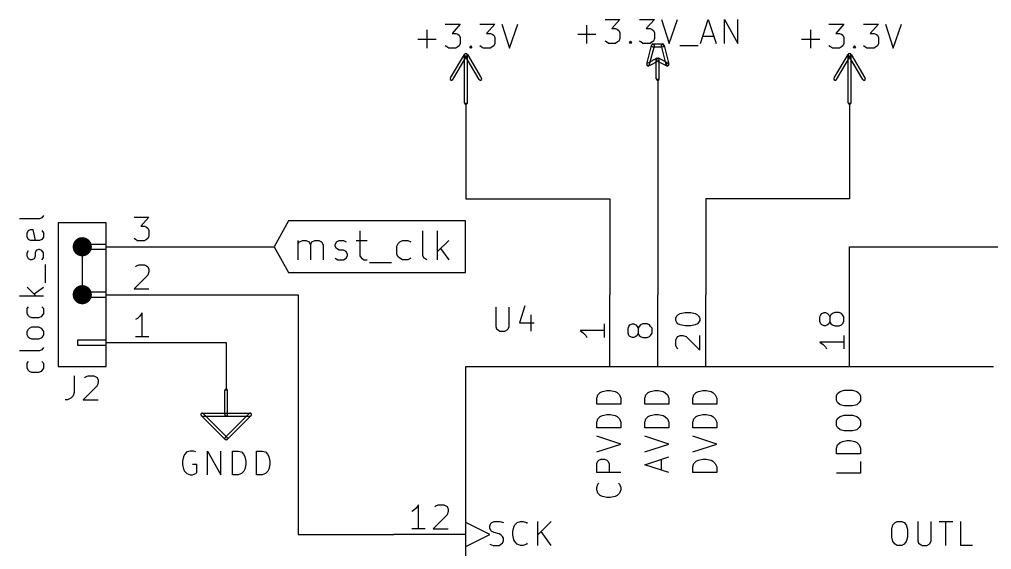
# Model space of a CAD drawing. Extents: x 10 to 287, y -200 to -10.
# Drawn here: x 50 to 101.5, y -93.5 to -65.4 of the extents above; entities that cross this region are included whole.
import ezdxf

# ---------------------------------------------------------------- set-up
doc = ezdxf.new("R2010")
doc.units = 0
doc.header["$MEASUREMENT"] = 0
doc.layers.add('BLACK', color=7, linetype='CONTINUOUS')
doc.layers.add('WHITE', color=7, linetype='CONTINUOUS')

msp = doc.modelspace()

# ---------------------------------------------------------------- linework, layer by layer
at = {"layer": 'Black'}
for p, q in [((72.5678, -65.6844), (73.3552, -65.6844)), ((73.3552, -65.6844), (72.9234, -66.167)), ((74.3966, -65.6844), (75.184, -65.6844)), ((75.184, -65.6844), (74.7522, -66.167)), ((75.565, -65.6844), (75.9714, -66.9544)), ((75.9714, -66.9544), (76.4032, -65.6844)), ((80.0608, -66.7004), (80.0608, -65.7352)), ((81.026, -65.4304), (81.8134, -65.4304)), ((81.8134, -65.4304), (81.3816, -65.913)), ((82.8548, -65.4304), (83.6422, -65.4304)), ((83.6422, -65.4304), (83.2104, -65.913)), ((84.0232, -65.4304), (84.4296, -66.7004)), ((84.4296, -66.7004), (84.8614, -65.4304)), ((86.0806, -66.7004), (86.487, -65.4304)), ((86.487, -65.4304), (86.9188, -66.7004)), ((87.3506, -66.7004), (87.3506, -65.4304)), ((87.3506, -65.4304), (88.0618, -66.7004)), ((88.0618, -66.7004), (88.0618, -65.4304)), ((92.8878, -65.6844), (93.6752, -65.6844)), ((93.6752, -65.6844), (93.2434, -66.167)), ((94.7166, -65.6844), (95.504, -65.6844)), ((95.504, -65.6844), (95.0722, -66.167)), ((95.885, -65.6844), (96.2914, -66.9544)), ((96.2914, -66.9544), (96.7232, -65.6844)), ((71.6026, -66.9544), (71.6026, -65.9892)), ((72.9234, -66.167), (73.1266, -66.167)), ((73.1266, -66.167), (73.2282, -66.2178)), ((73.2282, -66.2178), (73.3044, -66.2686)), ((73.3044, -66.2686), (73.3552, -66.3956)), ((73.3552, -66.3956), (73.3552, -66.7004)), ((74.7522, -66.167), (74.9554, -66.167)), ((74.9554, -66.167), (75.057, -66.2178)), ((75.057, -66.2178), (75.1332, -66.2686)), ((75.1332, -66.2686), (75.184, -66.3956)), ((75.184, -66.3956), (75.184, -66.7004)), ((79.5782, -66.2178), (80.5434, -66.2178)), ((81.3816, -65.913), (81.5848, -65.913)), ((81.5848, -65.913), (81.6864, -65.9638)), ((81.6864, -65.9638), (81.7626, -66.0146)), ((81.7626, -66.0146), (81.8134, -66.1416)), ((81.8134, -66.1416), (81.8134, -66.4464)), ((83.2104, -65.913), (83.4136, -65.913)), ((83.4136, -65.913), (83.5152, -65.9638)), ((83.5152, -65.9638), (83.5914, -66.0146)), ((83.5914, -66.0146), (83.6422, -66.1416)), ((83.6422, -66.1416), (83.6422, -66.4464)), ((86.2076, -66.3194), (86.7918, -66.3194)), ((91.9226, -66.9544), (91.9226, -65.9892)), ((93.2434, -66.167), (93.4466, -66.167)), ((93.4466, -66.167), (93.5482, -66.2178)), ((93.5482, -66.2178), (93.6244, -66.2686)), ((93.6244, -66.2686), (93.6752, -66.3956)), ((93.6752, -66.3956), (93.6752, -66.7004)), ((95.0722, -66.167), (95.2754, -66.167)), ((95.2754, -66.167), (95.377, -66.2178)), ((95.377, -66.2178), (95.4532, -66.2686)), ((95.4532, -66.2686), (95.504, -66.3956)), ((95.504, -66.3956), (95.504, -66.7004)), ((71.12, -66.4718), (72.0852, -66.4718)), ((72.644, -66.8782), (72.5678, -66.8274)), ((72.7456, -66.9544), (72.644, -66.8782)), ((73.2282, -66.8782), (73.1266, -66.9544)), ((73.3044, -66.8274), (73.2282, -66.8782)), ((73.3552, -66.7004), (73.3044, -66.8274)), ((73.8632, -66.8782), (73.914, -66.8274)), ((73.914, -66.9544), (73.8632, -66.8782)), ((73.914, -66.8274), (73.9648, -66.8782)), ((73.914, -66.8274), (73.914, -66.9544)), ((73.9648, -66.8782), (73.914, -66.9544)), ((74.4728, -66.8782), (74.3966, -66.8274)), ((74.5744, -66.9544), (74.4728, -66.8782)), ((75.057, -66.8782), (74.9554, -66.9544)), ((75.1332, -66.8274), (75.057, -66.8782)), ((75.184, -66.7004), (75.1332, -66.8274)), ((81.1022, -66.6242), (81.026, -66.5734)), ((81.2038, -66.7004), (81.1022, -66.6242)), ((81.5848, -66.7004), (81.2038, -66.7004)), ((81.6864, -66.6242), (81.5848, -66.7004)), ((81.7626, -66.5734), (81.6864, -66.6242)), ((81.8134, -66.4464), (81.7626, -66.5734)), ((82.3214, -66.6242), (82.3722, -66.5734)), ((82.3722, -66.7004), (82.3214, -66.6242)), ((82.3722, -66.5734), (82.423, -66.6242)), ((82.3722, -66.5734), (82.3722, -66.7004)), ((82.423, -66.6242), (82.3722, -66.7004)), ((82.931, -66.6242), (82.8548, -66.5734)), ((83.0326, -66.7004), (82.931, -66.6242)), ((83.4136, -66.7004), (83.0326, -66.7004)), ((83.2358, -67.7926), (83.4898, -66.802)), ((83.3882, -67.818), (83.6422, -66.8274)), ((83.5152, -66.6242), (83.4136, -66.7004)), ((83.5914, -66.5734), (83.5152, -66.6242)), ((83.566, -66.7258), (84.074, -66.7258)), ((83.566, -66.8782), (84.074, -66.8782)), ((83.6422, -66.4464), (83.5914, -66.5734)), ((83.9978, -66.8274), (84.2518, -67.818)), ((84.1502, -66.802), (84.4042, -67.7926)), ((84.9884, -66.802), (85.9536, -66.802)), ((91.44, -66.4718), (92.4052, -66.4718)), ((92.964, -66.8782), (92.8878, -66.8274)), ((93.0656, -66.9544), (92.964, -66.8782)), ((93.5482, -66.8782), (93.4466, -66.9544)), ((93.6244, -66.8274), (93.5482, -66.8782)), ((93.6752, -66.7004), (93.6244, -66.8274)), ((94.1832, -66.8782), (94.234, -66.8274)), ((94.234, -66.9544), (94.1832, -66.8782)), ((94.234, -66.8274), (94.2848, -66.8782)), ((94.234, -66.8274), (94.234, -66.9544)), ((94.2848, -66.8782), (94.234, -66.9544)), ((94.7928, -66.8782), (94.7166, -66.8274)), ((94.8944, -66.9544), (94.7928, -66.8782)), ((95.377, -66.8782), (95.2754, -66.9544)), ((95.4532, -66.8274), (95.377, -66.8782)), ((95.504, -66.7004), (95.4532, -66.8274)), ((73.1266, -66.9544), (72.7456, -66.9544)), ((72.8472, -68.5292), (73.5838, -67.2846)), ((72.9742, -68.6054), (73.7108, -67.3608)), ((73.5838, -69.85), (73.5838, -67.31)), ((73.6092, -67.3608), (74.3458, -68.6054)), ((73.7362, -67.2846), (74.4728, -68.5292)), ((73.7362, -69.85), (73.7362, -67.31)), ((74.9554, -66.9544), (74.5744, -66.9544)), ((93.4466, -66.9544), (93.0656, -66.9544)), ((93.1672, -68.5292), (93.9038, -67.2846)), ((93.2942, -68.6054), (94.0308, -67.3608)), ((93.9038, -69.85), (93.9038, -67.31)), ((93.9292, -67.3608), (94.6658, -68.6054)), ((94.0562, -67.2846), (94.7928, -68.5292)), ((94.0562, -69.85), (94.0562, -67.31)), ((95.2754, -66.9544), (94.8944, -66.9544)), ((83.7692, -67.4878), (83.2866, -67.7418)), ((83.8454, -67.6402), (83.3628, -67.8942)), ((83.7438, -68.58), (83.7438, -67.564)), ((84.2772, -67.8942), (83.7946, -67.6402)), ((84.3534, -67.7418), (83.8708, -67.4878)), ((83.8962, -68.58), (83.8962, -67.564)), ((83.82, -68.58), (83.82, -80.01)), ((73.66, -69.85), (73.66, -74.93)), ((93.98, -69.85), (93.98, -74.93)), ((73.66, -74.93), (81.28, -74.93)), ((81.28, -74.93), (81.28, -80.01)), ((93.98, -74.93), (86.36, -74.93)), ((86.36, -74.93), (86.36, -80.01)), ((51.0794, -75.9968), (50.0126, -75.9968)), ((51.2064, -75.946), (51.0794, -75.9968)), ((51.2826, -75.819), (51.2064, -75.946)), ((56.0832, -75.8952), (56.8706, -75.8952)), ((56.8706, -75.8952), (56.4388, -76.3778)), ((64.262, -76.0984), (63.5, -77.47)), ((73.6346, -76.0984), (64.262, -76.0984)), ((73.6346, -77.47), (73.6346, -76.0984)), ((50.419, -76.7334), (50.4952, -76.6064)), ((50.4952, -76.6064), (50.5968, -76.5556)), ((50.5968, -76.5556), (50.7238, -76.5556)), ((50.7238, -76.5556), (50.8508, -77.1398)), ((51.2064, -76.6064), (51.2826, -76.7334)), ((54.61, -76.2), (52.07, -76.2)), ((52.07, -76.2), (52.07, -83.82)), ((54.61, -83.82), (54.61, -76.2)), ((56.4388, -76.3778), (56.642, -76.3778)), ((56.642, -76.3778), (56.7436, -76.4286)), ((56.7436, -76.4286), (56.8198, -76.4794)), ((56.8198, -76.4794), (56.8706, -76.6064)), ((56.8706, -76.6064), (56.8706, -76.9112)), ((68.0466, -76.6318), (68.0466, -77.9526)), ((71.374, -77.9526), (71.374, -76.6318)), ((72.1614, -78.1558), (72.1614, -76.6318)), ((50.419, -76.962), (50.419, -76.7334)), ((50.4952, -77.089), (50.419, -76.962)), ((50.5968, -77.1398), (50.4952, -77.089)), ((51.0794, -77.1398), (50.5968, -77.1398)), ((51.2064, -77.089), (51.0794, -77.1398)), ((51.2826, -76.962), (51.2064, -77.089)), ((51.2826, -76.7334), (51.2826, -76.962)), ((56.1594, -77.089), (56.0832, -77.0382)), ((56.261, -77.1652), (56.1594, -77.089)), ((56.642, -77.1652), (56.261, -77.1652)), ((56.7436, -77.089), (56.642, -77.1652)), ((56.8198, -77.0382), (56.7436, -77.089)), ((56.8706, -76.9112), (56.8198, -77.0382)), ((64.77, -78.1558), (64.77, -77.1398)), ((64.77, -77.2922), (64.8462, -77.216)), ((64.8462, -77.216), (64.9986, -77.1398)), ((64.9986, -77.1398), (65.2018, -77.1398)), ((65.2018, -77.1398), (65.3542, -77.216)), ((65.3542, -77.216), (65.4304, -77.3684)), ((65.4304, -77.3684), (65.5066, -77.216)), ((65.5066, -77.216), (65.659, -77.1398)), ((65.659, -77.1398), (65.8622, -77.1398)), ((65.8622, -77.1398), (66.0146, -77.216)), ((66.0146, -77.216), (66.0908, -77.3684)), ((66.7258, -77.3684), (66.802, -77.216)), ((66.802, -77.216), (66.9544, -77.1398)), ((66.9544, -77.1398), (67.183, -77.1398)), ((67.183, -77.1398), (67.31, -77.216)), ((67.8434, -77.1398), (68.4276, -77.1398)), ((70.0786, -77.2922), (70.1548, -77.216)), ((70.1548, -77.216), (70.3072, -77.1398)), ((70.3072, -77.1398), (70.5866, -77.1398)), ((70.5866, -77.1398), (70.739, -77.216)), ((72.7456, -77.1398), (72.1614, -77.724)), ((50.419, -77.8002), (50.4952, -77.6732)), ((50.9016, -77.6732), (50.8508, -77.8002)), ((51.0286, -77.6224), (50.9016, -77.6732)), ((51.0794, -77.6224), (51.0286, -77.6224)), ((51.2064, -77.6732), (51.0794, -77.6224)), ((51.2826, -77.8002), (51.2064, -77.6732)), ((54.61, -77.343), (53.086, -77.343)), ((53.086, -77.343), (53.086, -77.597)), ((53.086, -77.597), (54.61, -77.597)), ((53.34, -77.47), (53.34, -80.01)), ((54.61, -77.597), (54.61, -77.343)), ((54.61, -77.47), (58.42, -77.47)), ((58.42, -77.47), (63.5, -77.47)), ((63.5, -77.47), (64.262, -78.8416)), ((65.4304, -77.3684), (65.4304, -78.1558)), ((66.0908, -77.3684), (66.0908, -78.1558)), ((66.7258, -77.4446), (66.7258, -77.3684)), ((66.802, -77.5716), (66.7258, -77.4446)), ((66.9544, -77.6478), (66.802, -77.5716)), ((67.183, -77.6478), (66.9544, -77.6478)), ((67.31, -77.724), (67.183, -77.6478)), ((67.3862, -77.8764), (67.31, -77.724)), ((70.0024, -77.4446), (70.0786, -77.2922)), ((70.0024, -77.8764), (70.0024, -77.4446)), ((72.3138, -77.5716), (72.7456, -78.1558)), ((73.6346, -78.8416), (73.6346, -77.47)), ((93.98, -80.01), (93.98, -77.47)), ((93.98, -77.47), (125.73, -77.47)), ((50.419, -77.978), (50.419, -77.8002)), ((50.4952, -78.105), (50.419, -77.978)), ((50.5968, -78.1558), (50.4952, -78.105)), ((50.673, -78.1558), (50.5968, -78.1558)), ((50.8, -78.105), (50.673, -78.1558)), ((50.8508, -77.978), (50.8, -78.105)), ((50.8508, -77.8002), (50.8508, -77.978)), ((51.2064, -78.1558), (51.2826, -78.0542)), ((51.2826, -78.0542), (51.2826, -77.8002)), ((66.7258, -78.0796), (66.8782, -78.1558)), ((66.8782, -78.1558), (67.183, -78.1558)), ((67.183, -78.1558), (67.31, -78.0796)), ((67.31, -78.0796), (67.3862, -77.9526)), ((67.3862, -77.9526), (67.3862, -77.8764)), ((68.0466, -77.9526), (68.1228, -78.0796)), ((68.1228, -78.0796), (68.2752, -78.1558)), ((68.2752, -78.1558), (68.4276, -78.1558)), ((70.0786, -78.0034), (70.0024, -77.8764)), ((70.1548, -78.0796), (70.0786, -78.0034)), ((70.3072, -78.1558), (70.1548, -78.0796)), ((70.5866, -78.1558), (70.3072, -78.1558)), ((70.739, -78.0796), (70.5866, -78.1558)), ((71.4502, -78.0796), (71.374, -77.9526)), ((71.6026, -78.1558), (71.4502, -78.0796)), ((51.3842, -79.375), (51.3842, -78.4098)), ((56.1594, -78.5368), (56.2102, -78.486)), ((56.2102, -78.486), (56.3372, -78.4352)), ((56.3372, -78.4352), (56.642, -78.4352)), ((56.642, -78.4352), (56.7436, -78.486)), ((56.7436, -78.486), (56.8198, -78.5368)), ((56.8198, -78.5368), (56.8706, -78.6638)), ((56.8706, -78.6638), (56.8706, -78.7908)), ((68.5546, -78.3082), (69.723, -78.3082)), ((56.8198, -78.9686), (56.0832, -79.7052)), ((56.8706, -78.7908), (56.8198, -78.9686)), ((64.262, -78.8416), (73.6346, -78.8416)), ((50.419, -79.6036), (50.9016, -80.0862)), ((50.8, -79.9592), (51.2826, -79.6036)), ((56.0832, -79.7052), (56.8706, -79.7052)), ((51.2826, -80.0862), (50.0126, -80.0862)), ((54.61, -79.883), (53.086, -79.883)), ((53.086, -79.883), (53.086, -80.137)), ((53.086, -80.137), (54.61, -80.137)), ((54.61, -80.137), (54.61, -79.883)), ((54.61, -80.01), (58.42, -80.01)), ((58.42, -80.01), (64.77, -80.01)), ((64.77, -80.01), (64.77, -92.71)), ((81.28, -83.82), (81.28, -80.01)), ((83.82, -83.82), (83.82, -80.01)), ((86.36, -83.82), (86.36, -80.01)), ((93.98, -83.82), (93.98, -80.01)), ((50.419, -80.7466), (50.4952, -80.645)), ((50.419, -81.0006), (50.419, -80.7466)), ((51.2064, -80.645), (51.2826, -80.7466)), ((51.2826, -80.7466), (51.2826, -81.0006)), ((50.4952, -81.1276), (50.419, -81.0006)), ((50.546, -81.1784), (50.4952, -81.1276)), ((50.673, -81.2292), (50.546, -81.1784)), ((51.0286, -81.2292), (50.673, -81.2292)), ((51.1556, -81.1784), (51.0286, -81.2292)), ((51.2064, -81.1276), (51.1556, -81.1784)), ((51.2826, -81.0006), (51.2064, -81.1276)), ((56.261, -81.28), (56.1594, -81.3308)), ((56.388, -81.153), (56.261, -81.28)), ((56.515, -80.9752), (56.388, -81.153)), ((56.515, -82.2452), (56.515, -80.9752)), ((84.7852, -81.2546), (84.836, -81.1276)), ((84.7852, -81.3816), (84.7852, -81.2546)), ((84.836, -81.1276), (84.8868, -81.0768)), ((84.8868, -81.0768), (85.0138, -81.0006)), ((85.0138, -81.0006), (85.2678, -80.9498)), ((85.2678, -80.9498), (85.5726, -80.9498)), ((85.5726, -80.9498), (85.8012, -81.0006)), ((85.8012, -81.0006), (85.9282, -81.0768)), ((85.9282, -81.0768), (85.979, -81.1276)), ((85.979, -81.1276), (86.0552, -81.2546)), ((86.0552, -81.2546), (86.0552, -81.3816)), ((92.4052, -81.1784), (92.456, -81.0768)), ((92.4052, -81.4324), (92.4052, -81.1784)), ((92.456, -81.0768), (92.5068, -81.0006)), ((92.5068, -81.0006), (92.6338, -80.9498)), ((92.6338, -80.9498), (92.71, -80.9498)), ((92.71, -80.9498), (92.8116, -81.0006)), ((92.8116, -81.0006), (92.8878, -81.0768)), ((92.8878, -81.0768), (92.9386, -81.1784)), ((92.9894, -81.0768), (92.9386, -81.1784)), ((92.9386, -81.1784), (92.9386, -81.4324)), ((93.0656, -81.0006), (92.9894, -81.0768)), ((93.1926, -80.9498), (93.0656, -81.0006)), ((93.4212, -80.9498), (93.1926, -80.9498)), ((93.5482, -81.0006), (93.4212, -80.9498)), ((93.599, -81.0768), (93.5482, -81.0006)), ((93.6752, -81.1784), (93.599, -81.0768)), ((93.6752, -81.4324), (93.6752, -81.1784)), ((50.419, -81.9658), (50.4952, -81.8388)), ((50.4952, -81.8388), (50.546, -81.788)), ((50.546, -81.788), (50.673, -81.7118)), ((50.673, -81.7118), (51.0286, -81.7118)), ((51.0286, -81.7118), (51.1556, -81.788)), ((51.1556, -81.788), (51.2064, -81.8388)), ((51.2064, -81.8388), (51.2826, -81.9658)), ((80.9752, -81.5594), (80.9752, -82.2706)), ((82.2452, -81.788), (82.296, -81.6864)), ((82.2452, -82.042), (82.2452, -81.788)), ((82.296, -81.6864), (82.3468, -81.6102)), ((82.3468, -81.6102), (82.4738, -81.5594)), ((82.4738, -81.5594), (82.55, -81.5594)), ((82.55, -81.5594), (82.6516, -81.6102)), ((82.6516, -81.6102), (82.7278, -81.6864)), ((82.7278, -81.6864), (82.7786, -81.788)), ((82.8294, -81.6864), (82.7786, -81.788)), ((82.7786, -81.788), (82.7786, -82.042)), ((82.9056, -81.6102), (82.8294, -81.6864)), ((83.0326, -81.5594), (82.9056, -81.6102)), ((83.2612, -81.5594), (83.0326, -81.5594)), ((83.3882, -81.6102), (83.2612, -81.5594)), ((83.439, -81.6864), (83.3882, -81.6102)), ((83.5152, -81.788), (83.439, -81.6864)), ((83.5152, -82.042), (83.5152, -81.788)), ((84.836, -81.4832), (84.7852, -81.3816)), ((84.8868, -81.5594), (84.836, -81.4832)), ((85.0138, -81.6102), (84.8868, -81.5594)), ((85.2678, -81.661), (85.0138, -81.6102)), ((85.5726, -81.661), (85.2678, -81.661)), ((85.8012, -81.6102), (85.5726, -81.661)), ((85.9282, -81.5594), (85.8012, -81.6102)), ((85.979, -81.4832), (85.9282, -81.5594)), ((86.0552, -81.3816), (85.979, -81.4832)), ((92.456, -81.5594), (92.4052, -81.4324)), ((92.5068, -81.6102), (92.456, -81.5594)), ((92.6338, -81.661), (92.5068, -81.6102)), ((92.71, -81.661), (92.6338, -81.661)), ((92.8116, -81.6102), (92.71, -81.661)), ((92.8878, -81.5594), (92.8116, -81.6102)), ((92.9386, -81.4324), (92.8878, -81.5594)), ((92.9386, -81.4324), (92.9894, -81.5594)), ((92.9894, -81.5594), (93.0656, -81.6102)), ((93.0656, -81.6102), (93.1926, -81.661)), ((93.1926, -81.661), (93.4212, -81.661)), ((93.4212, -81.661), (93.5482, -81.6102)), ((93.5482, -81.6102), (93.599, -81.5594)), ((93.599, -81.5594), (93.6752, -81.4324)), ((50.419, -82.1436), (50.419, -81.9658)), ((50.4952, -82.2706), (50.419, -82.1436)), ((50.546, -82.3214), (50.4952, -82.2706)), ((50.673, -82.3722), (50.546, -82.3214)), ((51.0286, -82.3722), (50.673, -82.3722)), ((51.1556, -82.3214), (51.0286, -82.3722)), ((51.2064, -82.2706), (51.1556, -82.3214)), ((51.2826, -82.1436), (51.2064, -82.2706)), ((51.2826, -81.9658), (51.2826, -82.1436)), ((56.8706, -82.2452), (56.1594, -82.2452)), ((80.9752, -81.915), (79.7052, -81.915)), ((79.7052, -81.915), (79.883, -82.042)), ((79.883, -82.042), (80.01, -82.169)), ((80.01, -82.169), (80.0608, -82.2706)), ((82.296, -82.169), (82.2452, -82.042)), ((82.3468, -82.2198), (82.296, -82.169)), ((82.4738, -82.2706), (82.3468, -82.2198)), ((82.55, -82.2706), (82.4738, -82.2706)), ((82.6516, -82.2198), (82.55, -82.2706)), ((82.7278, -82.169), (82.6516, -82.2198)), ((82.7786, -82.042), (82.7278, -82.169)), ((82.7786, -82.042), (82.8294, -82.169)), ((82.8294, -82.169), (82.9056, -82.2198)), ((82.9056, -82.2198), (83.0326, -82.2706)), ((83.0326, -82.2706), (83.2612, -82.2706)), ((83.2612, -82.2706), (83.3882, -82.2198)), ((83.3882, -82.2198), (83.439, -82.169)), ((83.439, -82.169), (83.5152, -82.042)), ((84.7852, -82.3976), (84.836, -82.296)), ((84.836, -82.296), (84.8868, -82.2198)), ((84.8868, -82.2198), (85.0138, -82.169)), ((85.0138, -82.169), (85.1408, -82.169)), ((85.1408, -82.169), (85.3186, -82.2198)), ((85.3186, -82.2198), (86.0552, -82.9564)), ((86.0552, -82.9564), (86.0552, -82.169)), ((93.6752, -82.169), (93.6752, -82.8802)), ((51.2826, -82.804), (51.2064, -82.931)), ((54.61, -82.423), (53.086, -82.423)), ((53.086, -82.423), (53.086, -82.677)), ((53.086, -82.677), (54.61, -82.677)), ((54.61, -82.677), (54.61, -82.423)), ((54.61, -82.55), (58.42, -82.55)), ((58.42, -82.55), (60.96, -82.55)), ((60.96, -82.55), (60.96, -85.09)), ((84.7852, -82.7024), (84.7852, -82.3976)), ((84.836, -82.8294), (84.7852, -82.7024)), ((84.8868, -82.8802), (84.836, -82.8294)), ((93.6752, -82.5246), (92.4052, -82.5246)), ((92.4052, -82.5246), (92.583, -82.6516)), ((92.583, -82.6516), (92.71, -82.7786)), ((92.71, -82.7786), (92.7608, -82.8802)), ((51.0794, -82.9818), (50.0126, -82.9818)), ((51.2064, -82.931), (51.0794, -82.9818)), ((50.419, -83.6422), (50.4952, -83.5406)), ((50.419, -83.8962), (50.419, -83.6422)), ((50.4952, -84.0232), (50.419, -83.8962)), ((51.2064, -83.5406), (51.2826, -83.6422)), ((51.2826, -83.8962), (51.2064, -84.0232)), ((51.2826, -83.6422), (51.2826, -83.8962)), ((52.07, -83.82), (54.61, -83.82)), ((73.66, -118.11), (73.66, -83.82)), ((73.66, -83.82), (101.6, -83.82)), ((50.546, -84.074), (50.4952, -84.0232)), ((50.673, -84.1248), (50.546, -84.074)), ((51.0286, -84.1248), (50.673, -84.1248)), ((51.1556, -84.074), (51.0286, -84.1248)), ((51.2064, -84.0232), (51.1556, -84.074)), ((60.8838, -86.36), (60.8838, -85.09)), ((61.0362, -86.36), (61.0362, -85.09)), ((60.9092, -87.6808), (59.6392, -86.4108)), ((59.69, -86.2838), (60.96, -86.2838)), ((59.69, -86.4362), (60.96, -86.4362)), ((61.0108, -87.5792), (59.7408, -86.3092)), ((62.1792, -86.3092), (60.9092, -87.5792)), ((60.96, -86.2838), (62.23, -86.2838)), ((60.96, -86.4362), (62.23, -86.4362)), ((62.2808, -86.4108), (61.0108, -87.6808)), ((58.7502, -88.4682), (58.6994, -88.5952)), ((58.8772, -88.3412), (58.7502, -88.4682)), ((59.055, -88.2904), (58.8772, -88.3412)), ((59.2328, -88.2904), (59.055, -88.2904)), ((59.3598, -88.3412), (59.2328, -88.2904)), ((59.9694, -89.5604), (59.9694, -88.2904)), ((59.9694, -88.2904), (60.6806, -89.5604)), ((60.6806, -89.5604), (60.6806, -88.2904)), ((61.2902, -89.5604), (61.2902, -88.2904)), ((61.2902, -88.2904), (61.595, -88.2904)), ((61.595, -88.2904), (61.7728, -88.3412)), ((61.7728, -88.3412), (61.8998, -88.4682)), ((61.8998, -88.4682), (61.9506, -88.5952)), ((62.5602, -89.5604), (62.5602, -88.2904)), ((62.5602, -88.2904), (62.865, -88.2904)), ((62.865, -88.2904), (63.0428, -88.3412)), ((63.0428, -88.3412), (63.1698, -88.4682)), ((63.1698, -88.4682), (63.2206, -88.5952)), ((58.6994, -88.5952), (58.6486, -88.8238)), ((58.6486, -88.8238), (58.6486, -89.0016)), ((58.6486, -89.0016), (58.6994, -89.2556)), ((59.4106, -89.0016), (59.182, -89.0016)), ((59.4106, -89.4334), (59.4106, -89.0016)), ((61.9506, -88.5952), (62.0014, -88.8238)), ((62.0014, -89.0016), (61.9506, -89.2556)), ((62.0014, -88.8238), (62.0014, -89.0016)), ((63.2206, -88.5952), (63.2714, -88.8238)), ((63.2714, -89.0016), (63.2206, -89.2556)), ((63.2714, -88.8238), (63.2714, -89.0016)), ((58.6994, -89.2556), (58.7502, -89.3572)), ((58.7502, -89.3572), (58.8772, -89.4842)), ((58.8772, -89.4842), (59.055, -89.5604)), ((59.055, -89.5604), (59.182, -89.5604)), ((59.182, -89.5604), (59.3598, -89.4842)), ((59.3598, -89.4842), (59.4106, -89.4334)), ((61.595, -89.5604), (61.2902, -89.5604)), ((61.7728, -89.4842), (61.595, -89.5604)), ((61.8998, -89.3572), (61.7728, -89.4842)), ((61.9506, -89.2556), (61.8998, -89.3572)), ((62.865, -89.5604), (62.5602, -89.5604)), ((63.0428, -89.4842), (62.865, -89.5604)), ((63.1698, -89.3572), (63.0428, -89.4842)), ((63.2206, -89.2556), (63.1698, -89.3572)), ((70.8914, -91.44), (70.7898, -91.4908)), ((71.0184, -91.313), (70.8914, -91.44)), ((71.1454, -91.1352), (71.0184, -91.313)), ((71.1454, -92.4052), (71.1454, -91.1352)), ((72.009, -91.2368), (72.0598, -91.186)), ((72.0598, -91.186), (72.1868, -91.1352)), ((72.1868, -91.1352), (72.4916, -91.1352)), ((72.4916, -91.1352), (72.5932, -91.186)), ((72.5932, -91.186), (72.6694, -91.2368)), ((72.6694, -91.2368), (72.7202, -91.3638)), ((72.7202, -91.4908), (72.6694, -91.6686)), ((72.7202, -91.3638), (72.7202, -91.4908)), ((72.6694, -91.6686), (71.9328, -92.4052)), ((74.93, -92.71), (73.66, -92.075)), ((71.501, -92.4052), (70.7898, -92.4052)), ((71.9328, -92.4052), (72.7202, -92.4052)), ((64.77, -92.71), (69.85, -92.71)), ((73.66, -92.71), (69.85, -92.71)), ((73.66, -93.345), (74.93, -92.71))]:
    msp.add_line(p, q, dxfattribs=at)
at = {"layer": 'Black', "const_width": 0.508}
for points in [[(53.086, -77.47, 1), (53.594, -77.47, 1)], [(53.086, -80.01, 1), (53.594, -80.01, 1)]]:
    msp.add_lwpolyline(points, format="xyb", close=True, dxfattribs=at)
at = {"layer": 'Black'}
for centre, start, end in [((83.566, -66.802), 90, 270), ((83.566, -66.8274), 345.964, 525.964), ((84.074, -66.8274), 14.0362, 194.036), ((84.074, -66.802), 270, 450), ((73.66, -67.31), 360, 540), ((73.66, -67.31), 30.9638, 210.964), ((73.66, -67.31), 329.036, 509.036), ((93.98, -67.31), 360, 540), ((93.98, -67.31), 30.9638, 210.964), ((93.98, -67.31), 329.036, 509.036), ((83.312, -67.818), 476.565, 656.565), ((83.312, -67.7926), 165.964, 345.964), ((83.82, -67.564), 360, 540), ((83.82, -67.564), 0, 180), ((83.82, -67.564), 423.435, 603.435), ((83.82, -67.564), 180, 360), ((83.82, -67.564), 296.565, 476.565), ((84.328, -67.818), 0, 180), ((84.328, -67.818), 180, 360), ((84.328, -67.7926), 194.036, 374.036), ((84.328, -67.818), 243.435, 423.435), ((72.898, -68.58), 149.036, 329.036), ((74.422, -68.58), 210.964, 390.964), ((83.82, -68.58), 180, 360), ((93.218, -68.58), 149.036, 329.036), ((94.742, -68.58), 210.964, 390.964), ((73.66, -69.85), 180, 360), ((93.98, -69.85), 180, 360), ((60.96, -85.09), 360, 540), ((59.69, -86.36), 405, 585), ((59.69, -86.36), 90, 270), ((60.96, -86.36), 90, 270), ((60.96, -86.36), 180, 360), ((60.96, -86.36), 270, 450), ((62.23, -86.36), 315, 495), ((62.23, -86.36), 270, 450), ((60.96, -87.63), 495, 675), ((60.96, -87.63), 225, 405)]:
    msp.add_arc(centre, 0.0762, start, end, dxfattribs=at)
at = {"layer": 'White'}
for p, q in [((75.2348, -80.6704), (75.2348, -81.6864)), ((75.946, -81.6864), (75.946, -80.6704)), ((76.7842, -80.5942), (76.5048, -81.5086)), ((77.089, -81.0768), (77.089, -81.9404)), ((75.2348, -81.6864), (75.2856, -81.8134)), ((75.2856, -81.8134), (75.3618, -81.8642)), ((75.8444, -81.8642), (75.8952, -81.8134)), ((75.8952, -81.8134), (75.946, -81.6864)), ((76.5048, -81.5086), (77.2668, -81.5086)), ((75.3618, -81.8642), (75.4634, -81.9404)), ((75.4634, -81.9404), (75.7174, -81.9404)), ((75.7174, -81.9404), (75.8444, -81.8642)), ((52.9082, -84.3026), (52.9082, -85.1916)), ((53.467, -84.4042), (53.5178, -84.3534)), ((53.5178, -84.3534), (53.6448, -84.3026)), ((53.6448, -84.3026), (53.9496, -84.3026)), ((53.9496, -84.3026), (54.0512, -84.3534)), ((54.0512, -84.3534), (54.1274, -84.4042)), ((54.1274, -84.4042), (54.1782, -84.5312)), ((54.1274, -84.836), (53.3908, -85.5726)), ((54.1782, -84.6582), (54.1274, -84.836)), ((54.1782, -84.5312), (54.1782, -84.6582)), ((52.8574, -85.3694), (52.7304, -85.4964)), ((52.9082, -85.1916), (52.8574, -85.3694)), ((80.5942, -85.4964), (80.645, -85.3186)), ((80.645, -85.3186), (80.772, -85.1916)), ((80.772, -85.1916), (80.899, -85.1408)), ((80.899, -85.1408), (81.1276, -85.09)), ((81.1276, -85.09), (81.3054, -85.09)), ((81.3054, -85.09), (81.5594, -85.1408)), ((81.5594, -85.1408), (81.661, -85.1916)), ((81.661, -85.1916), (81.788, -85.3186)), ((81.788, -85.3186), (81.8642, -85.4964)), ((83.1342, -85.4964), (83.185, -85.3186)), ((83.185, -85.3186), (83.312, -85.1916)), ((83.312, -85.1916), (83.439, -85.1408)), ((83.439, -85.1408), (83.6676, -85.09)), ((83.6676, -85.09), (83.8454, -85.09)), ((83.8454, -85.09), (84.0994, -85.1408)), ((84.0994, -85.1408), (84.201, -85.1916)), ((84.201, -85.1916), (84.328, -85.3186)), ((84.328, -85.3186), (84.4042, -85.4964)), ((85.6742, -85.4964), (85.725, -85.3186)), ((85.725, -85.3186), (85.852, -85.1916)), ((85.852, -85.1916), (85.979, -85.1408)), ((85.979, -85.1408), (86.2076, -85.09)), ((86.2076, -85.09), (86.3854, -85.09)), ((86.3854, -85.09), (86.6394, -85.1408)), ((86.6394, -85.1408), (86.741, -85.1916)), ((86.741, -85.1916), (86.868, -85.3186)), ((86.868, -85.3186), (86.9442, -85.4964)), ((93.2942, -85.3694), (93.345, -85.2424)), ((93.2942, -85.6234), (93.2942, -85.3694)), ((93.345, -85.2424), (93.472, -85.1408)), ((93.472, -85.1408), (93.7006, -85.0646)), ((93.7006, -85.0646), (94.1324, -85.0646)), ((94.1324, -85.0646), (94.361, -85.1408)), ((94.361, -85.1408), (94.488, -85.2424)), ((94.488, -85.2424), (94.5642, -85.3694)), ((94.5642, -85.3694), (94.5642, -85.6234)), ((52.5526, -85.5726), (52.4256, -85.5726)), ((52.7304, -85.4964), (52.5526, -85.5726)), ((53.3908, -85.5726), (54.1782, -85.5726)), ((80.5942, -85.8012), (80.5942, -85.4964)), ((81.8642, -85.8012), (80.5942, -85.8012)), ((81.8642, -85.4964), (81.8642, -85.8012)), ((83.1342, -85.8012), (83.1342, -85.4964)), ((84.4042, -85.8012), (83.1342, -85.8012)), ((84.4042, -85.4964), (84.4042, -85.8012)), ((85.6742, -85.8012), (85.6742, -85.4964)), ((86.9442, -85.8012), (85.6742, -85.8012)), ((86.9442, -85.4964), (86.9442, -85.8012)), ((93.345, -85.725), (93.2942, -85.6234)), ((93.472, -85.852), (93.345, -85.725)), ((93.7006, -85.9028), (93.472, -85.852)), ((94.1324, -85.9028), (93.7006, -85.9028)), ((94.361, -85.852), (94.1324, -85.9028)), ((94.488, -85.725), (94.361, -85.852)), ((94.5642, -85.6234), (94.488, -85.725)), ((80.645, -86.5886), (80.772, -86.4616)), ((80.772, -86.4616), (80.899, -86.4108)), ((80.899, -86.4108), (81.1276, -86.36)), ((81.1276, -86.36), (81.3054, -86.36)), ((81.3054, -86.36), (81.5594, -86.4108)), ((81.5594, -86.4108), (81.661, -86.4616)), ((81.661, -86.4616), (81.788, -86.5886)), ((83.185, -86.5886), (83.312, -86.4616)), ((83.312, -86.4616), (83.439, -86.4108)), ((83.439, -86.4108), (83.6676, -86.36)), ((83.6676, -86.36), (83.8454, -86.36)), ((83.8454, -86.36), (84.0994, -86.4108)), ((84.0994, -86.4108), (84.201, -86.4616)), ((84.201, -86.4616), (84.328, -86.5886)), ((85.725, -86.5886), (85.852, -86.4616)), ((85.852, -86.4616), (85.979, -86.4108)), ((85.979, -86.4108), (86.2076, -86.36)), ((86.2076, -86.36), (86.3854, -86.36)), ((86.3854, -86.36), (86.6394, -86.4108)), ((86.6394, -86.4108), (86.741, -86.4616)), ((86.741, -86.4616), (86.868, -86.5886)), ((93.345, -86.5632), (93.472, -86.4616)), ((93.472, -86.4616), (93.7006, -86.3854)), ((93.7006, -86.3854), (94.1324, -86.3854)), ((94.1324, -86.3854), (94.361, -86.4616)), ((94.361, -86.4616), (94.488, -86.5632)), ((80.5942, -86.7664), (80.645, -86.5886)), ((80.5942, -87.0712), (80.5942, -86.7664)), ((81.788, -86.5886), (81.8642, -86.7664)), ((81.8642, -86.7664), (81.8642, -87.0712)), ((83.1342, -86.7664), (83.185, -86.5886)), ((83.1342, -87.0712), (83.1342, -86.7664)), ((84.328, -86.5886), (84.4042, -86.7664)), ((84.4042, -86.7664), (84.4042, -87.0712)), ((85.6742, -86.7664), (85.725, -86.5886)), ((85.6742, -87.0712), (85.6742, -86.7664)), ((86.868, -86.5886), (86.9442, -86.7664)), ((86.9442, -86.7664), (86.9442, -87.0712)), ((93.2942, -86.6902), (93.345, -86.5632)), ((93.2942, -86.9442), (93.2942, -86.6902)), ((93.345, -87.0458), (93.2942, -86.9442)), ((94.488, -86.5632), (94.5642, -86.6902)), ((94.5642, -86.9442), (94.488, -87.0458)), ((94.5642, -86.6902), (94.5642, -86.9442)), ((81.8642, -87.0712), (80.5942, -87.0712)), ((81.8642, -87.9348), (80.5942, -87.503)), ((84.4042, -87.0712), (83.1342, -87.0712)), ((84.4042, -87.9348), (83.1342, -87.503)), ((86.9442, -87.0712), (85.6742, -87.0712)), ((86.9442, -87.9348), (85.6742, -87.503)), ((93.472, -87.1728), (93.345, -87.0458)), ((93.7006, -87.2236), (93.472, -87.1728)), ((94.1324, -87.2236), (93.7006, -87.2236)), ((94.361, -87.1728), (94.1324, -87.2236)), ((94.488, -87.0458), (94.361, -87.1728)), ((80.5942, -88.3412), (81.8642, -87.9348)), ((83.1342, -88.3412), (84.4042, -87.9348)), ((85.6742, -88.3412), (86.9442, -87.9348)), ((93.2942, -88.138), (93.345, -87.9602)), ((93.345, -87.9602), (93.472, -87.8332)), ((93.472, -87.8332), (93.599, -87.7824)), ((93.599, -87.7824), (93.8276, -87.7316)), ((93.8276, -87.7316), (94.0054, -87.7316)), ((94.0054, -87.7316), (94.2594, -87.7824)), ((94.2594, -87.7824), (94.361, -87.8332)), ((94.361, -87.8332), (94.488, -87.9602)), ((94.488, -87.9602), (94.5642, -88.138)), ((93.2942, -88.4428), (93.2942, -88.138)), ((94.5642, -88.4428), (93.2942, -88.4428)), ((94.5642, -88.138), (94.5642, -88.4428)), ((80.5942, -88.9508), (80.645, -88.8238)), ((80.5942, -89.4334), (80.5942, -88.9508)), ((80.645, -88.8238), (80.6958, -88.773)), ((80.6958, -88.773), (80.8228, -88.7222)), ((80.8228, -88.7222), (81.0006, -88.7222)), ((81.0006, -88.7222), (81.1276, -88.773)), ((81.1276, -88.773), (81.1784, -88.8238)), ((81.1784, -88.8238), (81.2546, -88.9508)), ((81.2546, -88.9508), (81.2546, -89.4334)), ((83.1342, -89.027), (84.4042, -88.5952)), ((84.4042, -89.4334), (83.1342, -89.027)), ((84.0232, -89.3064), (84.0232, -88.7222)), ((85.6742, -89.1286), (85.725, -88.9508)), ((85.725, -88.9508), (85.852, -88.8238)), ((85.852, -88.8238), (85.979, -88.773)), ((85.979, -88.773), (86.2076, -88.7222)), ((86.2076, -88.7222), (86.3854, -88.7222)), ((86.3854, -88.7222), (86.6394, -88.773)), ((86.6394, -88.773), (86.741, -88.8238)), ((86.741, -88.8238), (86.868, -88.9508)), ((86.868, -88.9508), (86.9442, -89.1286)), ((94.5642, -88.8492), (94.5642, -89.4588)), ((81.8642, -89.4334), (80.5942, -89.4334)), ((85.6742, -89.4334), (85.6742, -89.1286)), ((86.9442, -89.4334), (85.6742, -89.4334)), ((86.9442, -89.1286), (86.9442, -89.4334)), ((94.5642, -89.4588), (93.2942, -89.4588)), ((80.5942, -90.2208), (80.645, -90.043)), ((80.645, -90.043), (80.6958, -89.9922)), ((81.7372, -89.9922), (81.788, -90.043)), ((81.788, -90.043), (81.8642, -90.2208)), ((80.5942, -90.3478), (80.5942, -90.2208)), ((80.645, -90.5256), (80.5942, -90.3478)), ((80.772, -90.6526), (80.645, -90.5256)), ((81.788, -90.5256), (81.661, -90.6526)), ((81.8642, -90.3478), (81.788, -90.5256)), ((81.8642, -90.2208), (81.8642, -90.3478)), ((80.899, -90.7034), (80.772, -90.6526)), ((81.1276, -90.7542), (80.899, -90.7034)), ((81.3054, -90.7542), (81.1276, -90.7542)), ((81.5594, -90.7034), (81.3054, -90.7542)), ((81.661, -90.6526), (81.5594, -90.7034)), ((74.93, -92.2528), (74.9808, -92.1258)), ((74.9808, -92.1258), (75.0316, -92.075)), ((75.0316, -92.075), (75.1586, -92.0242)), ((75.1586, -92.0242), (75.4634, -92.0242)), ((75.4634, -92.0242), (75.6412, -92.075)), ((76.2508, -92.202), (76.3778, -92.075)), ((76.3778, -92.075), (76.5556, -92.0242)), ((76.5556, -92.0242), (76.6826, -92.0242)), ((76.6826, -92.0242), (76.8604, -92.075)), ((76.8604, -92.075), (76.9112, -92.1258)), ((77.47, -93.2942), (77.47, -92.0242)), ((78.1812, -92.0242), (77.47, -92.7354)), ((96.266, -92.202), (96.393, -92.075)), ((96.393, -92.075), (96.4946, -92.0242)), ((96.4946, -92.0242), (96.7486, -92.0242)), ((96.7486, -92.0242), (96.8756, -92.075)), ((96.8756, -92.075), (96.9772, -92.202)), ((97.5868, -92.0242), (97.5868, -93.0402)), ((98.298, -93.0402), (98.298, -92.0242)), ((98.7298, -92.0242), (99.441, -92.0242)), ((99.0854, -93.2942), (99.0854, -92.0242)), ((99.8728, -93.2942), (99.8728, -92.0242)), ((74.93, -92.3798), (74.93, -92.2528)), ((74.9808, -92.5068), (74.93, -92.3798)), ((75.0316, -92.5576), (74.9808, -92.5068)), ((75.1586, -92.6084), (75.0316, -92.5576)), ((75.4126, -92.6846), (75.1586, -92.6084)), ((76.1492, -92.5576), (76.2, -92.329)), ((76.1492, -92.7354), (76.1492, -92.5576)), ((76.2, -92.329), (76.2508, -92.202)), ((78.1812, -93.2942), (77.6478, -92.5576)), ((96.2152, -92.4306), (96.266, -92.202)), ((96.2152, -92.8624), (96.2152, -92.4306)), ((96.9772, -92.202), (97.0534, -92.4306)), ((97.0534, -92.4306), (97.0534, -92.8624)), ((75.5142, -92.7354), (75.4126, -92.6846)), ((75.5904, -92.8116), (75.5142, -92.7354)), ((75.5142, -93.218), (75.5904, -93.1672)), ((75.6412, -92.9132), (75.5904, -92.8116)), ((75.5904, -93.1672), (75.6412, -93.0402)), ((75.6412, -93.0402), (75.6412, -92.9132)), ((76.2, -92.9894), (76.1492, -92.7354)), ((76.2508, -93.091), (76.2, -92.9894)), ((76.3778, -93.218), (76.2508, -93.091)), ((76.9112, -93.1672), (76.8604, -93.218)), ((96.266, -93.091), (96.2152, -92.8624)), ((96.393, -93.218), (96.266, -93.091)), ((96.9772, -93.091), (96.8756, -93.218)), ((97.0534, -92.8624), (96.9772, -93.091)), ((97.5868, -93.0402), (97.6376, -93.1672)), ((97.6376, -93.1672), (97.7138, -93.218)), ((98.1964, -93.218), (98.2472, -93.1672)), ((98.2472, -93.1672), (98.298, -93.0402)), ((74.93, -93.218), (75.1078, -93.2942)), ((75.1078, -93.2942), (75.4126, -93.2942)), ((75.4126, -93.2942), (75.5142, -93.218)), ((76.5556, -93.2942), (76.3778, -93.218)), ((76.6826, -93.2942), (76.5556, -93.2942)), ((76.8604, -93.218), (76.6826, -93.2942)), ((96.4946, -93.2942), (96.393, -93.218)), ((96.7486, -93.2942), (96.4946, -93.2942)), ((96.8756, -93.218), (96.7486, -93.2942)), ((97.7138, -93.218), (97.8154, -93.2942)), ((97.8154, -93.2942), (98.0694, -93.2942)), ((98.0694, -93.2942), (98.1964, -93.218)), ((100.482, -93.2942), (99.8728, -93.2942))]:
    msp.add_line(p, q, dxfattribs=at)

doc.saveas('drawing.dxf')
